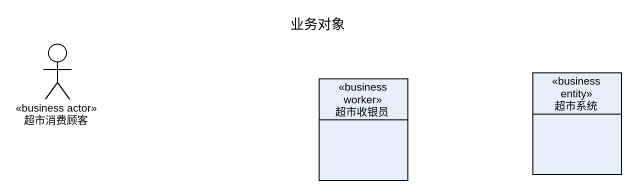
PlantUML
@startuml
title 业务对象
allowmixing
hide circle
hide empty members
actor 超市消费顾客 <<business actor>>
class 超市收银员 <<business worker>>
class 超市系统 <<business entity>>
@enduml
